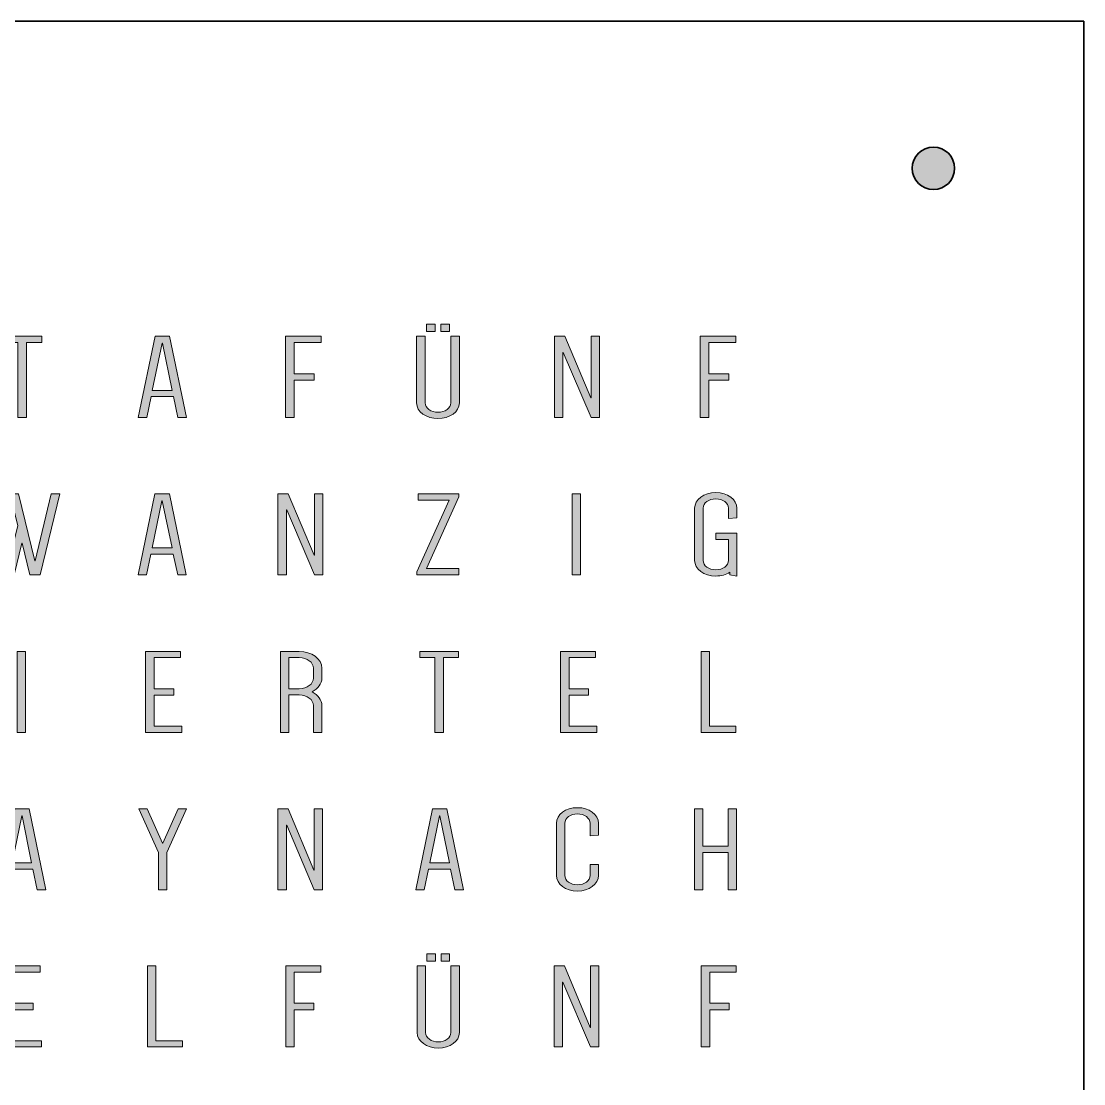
# Model space of a CAD drawing. Header units: inches. Extents: x 0.1 to 50.1, y -50.1 to -0.1.
# Drawn here: x 25.08 to 50.08, y -25.08 to -0.09 of the extents above; entities that cross this region are included whole.
import ezdxf

# ---------------------------------------------------------------- set-up
doc = ezdxf.new("R2010")
doc.units = ezdxf.units.IN
doc.header["$MEASUREMENT"] = 0
doc.layers.add('Ebene 1', color=7, linetype='Continuous')

# ---------------------------------------------------------------- blocks, each defined once
blk = doc.blocks.new('block 2')
at = {"layer": 'Ebene 1'}
h = blk.add_hatch(color=7, dxfattribs=at)
h.dxf.hatch_style = 2
edge = h.paths.add_edge_path()
edge.add_spline(control_points=[(35.388, -7.5), (35.388, -7.5), (35.388, -9.068), (35.388, -9.068), (35.388, -9.271), (35.164, -9.435), (34.886, -9.435), (34.608, -9.435), (34.384, -9.271), (34.384, -9.068), (34.384, -9.068), (34.384, -7.5), (34.384, -7.5), (34.384, -7.5), (34.584, -7.5), (34.584, -7.5), (34.584, -7.5), (34.584, -9.068), (34.584, -9.068), (34.584, -9.19), (34.72, -9.288), (34.886, -9.288), (35.052, -9.288), (35.187, -9.19), (35.187, -9.068), (35.187, -9.068), (35.187, -7.5), (35.187, -7.5), (35.187, -7.5), (35.388, -7.5), (35.388, -7.5)], knot_values=[0, 0, 0, 0, 1, 1, 1, 2, 2, 2, 3, 3, 3, 4, 4, 4, 5, 5, 5, 6, 6, 6, 7, 7, 7, 8, 8, 8, 9, 9, 9, 10, 10, 10, 10], degree=3, periodic=1)
h.paths.add_polyline_path([(34.816, -7.387), (34.615, -7.387), (34.615, -7.214), (34.816, -7.214)])
h.paths.add_polyline_path([(35.156, -7.387), (34.955, -7.387), (34.955, -7.214), (35.156, -7.214)])
h = blk.add_hatch(color=7, dxfattribs=at)
h.dxf.hatch_style = 2
h.paths.add_polyline_path([(25.564, -7.647), (25.204, -7.647), (25.204, -9.407), (25, -9.407), (25, -7.647), (24.637, -7.647), (24.637, -7.5), (25.564, -7.5)])
h = blk.add_hatch(color=7, dxfattribs=at)
h.dxf.hatch_style = 2
h.paths.add_polyline_path([(28.97, -9.407), (28.769, -9.407), (28.664, -8.918), (28.135, -8.918), (28.035, -9.407), (27.834, -9.407), (28.232, -7.5), (28.572, -7.5)])
h.paths.add_polyline_path([(28.166, -8.771), (28.634, -8.771), (28.406, -7.664), (28.398, -7.664)])
h = blk.add_hatch(color=7, dxfattribs=at)
h.dxf.hatch_style = 2
h.paths.add_polyline_path([(31.503, -7.647), (31.503, -8.379), (31.97, -8.379), (31.97, -8.528), (31.503, -8.528), (31.503, -9.407), (31.302, -9.407), (31.302, -7.5), (32.136, -7.5), (32.136, -7.647)])
h = blk.add_hatch(color=7, dxfattribs=at)
h.dxf.hatch_style = 2
h.paths.add_polyline_path([(37.624, -7.5), (37.867, -7.5), (38.481, -8.947), (38.489, -8.947), (38.489, -7.5), (38.689, -7.5), (38.689, -9.407), (38.489, -9.407), (37.832, -7.881), (37.824, -7.881), (37.824, -9.407), (37.624, -9.407)])
h = blk.add_hatch(color=7, dxfattribs=at)
h.dxf.hatch_style = 2
h.paths.add_polyline_path([(41.257, -7.647), (41.257, -8.379), (41.725, -8.379), (41.725, -8.528), (41.257, -8.528), (41.257, -9.407), (41.057, -9.407), (41.057, -7.5), (41.891, -7.5), (41.891, -7.647)])
at = {"layer": 'Ebene 1', "lineweight": 0}
for points in [[(34.816, -7.387), (34.615, -7.387), (34.615, -7.214), (34.816, -7.214), (34.816, -7.387)], [(35.156, -7.387), (34.955, -7.387), (34.955, -7.214), (35.156, -7.214), (35.156, -7.387)], [(25.564, -7.647), (25.204, -7.647), (25.204, -9.407), (25, -9.407), (25, -7.647), (24.637, -7.647), (24.637, -7.5), (25.564, -7.5), (25.564, -7.647)], [(28.97, -9.407), (28.769, -9.407), (28.664, -8.918), (28.135, -8.918), (28.035, -9.407), (27.834, -9.407), (28.232, -7.5), (28.572, -7.5), (28.97, -9.407)], [(28.166, -8.771), (28.634, -8.771), (28.406, -7.664), (28.398, -7.664), (28.166, -8.771)], [(31.503, -7.647), (31.503, -8.379), (31.97, -8.379), (31.97, -8.528), (31.503, -8.528), (31.503, -9.407), (31.302, -9.407), (31.302, -7.5), (32.136, -7.5), (32.136, -7.647), (31.503, -7.647)], [(37.624, -7.5), (37.867, -7.5), (38.481, -8.947), (38.489, -8.947), (38.489, -7.5), (38.689, -7.5), (38.689, -9.407), (38.489, -9.407), (37.832, -7.881), (37.824, -7.881), (37.824, -9.407), (37.624, -9.407), (37.624, -7.5)], [(41.257, -7.647), (41.257, -8.379), (41.725, -8.379), (41.725, -8.528), (41.257, -8.528), (41.257, -9.407), (41.057, -9.407), (41.057, -7.5), (41.891, -7.5), (41.891, -7.647), (41.257, -7.647)]]:
    blk.add_lwpolyline(points, dxfattribs=at)
blk.add_open_spline([(35.388, -7.5), (35.388, -7.5), (35.388, -9.068), (35.388, -9.068), (35.388, -9.271), (35.164, -9.435), (34.886, -9.435), (34.608, -9.435), (34.384, -9.271), (34.384, -9.068), (34.384, -9.068), (34.384, -7.5), (34.384, -7.5), (34.384, -7.5), (34.584, -7.5), (34.584, -7.5), (34.584, -7.5), (34.584, -9.068), (34.584, -9.068), (34.584, -9.19), (34.72, -9.288), (34.886, -9.288), (35.052, -9.288), (35.187, -9.19), (35.187, -9.068), (35.187, -9.068), (35.187, -7.5), (35.187, -7.5), (35.187, -7.5), (35.388, -7.5), (35.388, -7.5)], degree=3, knots=[0, 0, 0, 0, 1, 1, 1, 2, 2, 2, 3, 3, 3, 4, 4, 4, 5, 5, 5, 6, 6, 6, 7, 7, 7, 8, 8, 8, 9, 9, 9, 10, 10, 10, 10], dxfattribs=at)
blk = doc.blocks.new('block 3')
at = {"layer": 'Ebene 1'}
h = blk.add_hatch(color=7, dxfattribs=at)
h.dxf.hatch_style = 2
h.paths.add_polyline_path([(25.524, -13.111), (25.284, -13.111), (25.103, -12.362), (25.095, -12.362), (24.914, -13.111), (24.674, -13.111), (24.207, -11.204), (24.408, -11.204), (24.79, -12.781), (24.798, -12.781), (24.999, -11.95), (24.817, -11.204), (25.018, -11.204), (25.4, -12.781), (25.408, -12.781), (25.79, -11.204), (25.991, -11.204)])
h = blk.add_hatch(color=7, dxfattribs=at)
h.dxf.hatch_style = 2
h.paths.add_polyline_path([(28.965, -13.111), (28.764, -13.111), (28.66, -12.622), (28.131, -12.622), (28.03, -13.111), (27.829, -13.111), (28.227, -11.204), (28.567, -11.204)])
h.paths.add_polyline_path([(28.161, -12.476), (28.629, -12.476), (28.401, -11.368), (28.393, -11.368)])
h = blk.add_hatch(color=7, dxfattribs=at)
h.dxf.hatch_style = 2
h.paths.add_polyline_path([(31.122, -11.204), (31.363, -11.204), (31.972, -12.651), (31.98, -12.651), (31.98, -11.204), (32.179, -11.204), (32.179, -13.111), (31.98, -13.111), (31.329, -11.585), (31.321, -11.585), (31.321, -13.111), (31.122, -13.111)])
h = blk.add_hatch(color=7, dxfattribs=at)
h.dxf.hatch_style = 2
h.paths.add_polyline_path([(34.385, -13.038), (35.147, -11.351), (34.423, -11.351), (34.423, -11.204), (35.373, -11.204), (35.373, -11.277), (34.619, -12.964), (35.373, -12.964), (35.373, -13.111), (34.385, -13.111)])
h = blk.add_hatch(color=7, dxfattribs=at)
h.dxf.hatch_style = 2
h.paths.add_polyline_path([(38.043, -13.111), (38.043, -11.204), (38.242, -11.204), (38.242, -13.111)])
h = blk.add_hatch(color=7, dxfattribs=at)
h.dxf.hatch_style = 2
edge = h.paths.add_edge_path()
edge.add_spline(control_points=[(41.421, -12.134), (41.421, -12.134), (41.919, -12.134), (41.919, -12.134), (41.919, -12.134), (41.919, -13.139), (41.919, -13.139), (41.919, -13.139), (41.751, -13.114), (41.751, -13.114), (41.751, -13.114), (41.751, -13.049), (41.751, -13.049), (41.662, -13.106), (41.548, -13.139), (41.421, -13.139), (41.145, -13.139), (40.923, -12.976), (40.923, -12.772), (40.923, -12.772), (40.923, -11.543), (40.923, -11.543), (40.923, -11.34), (41.145, -11.176), (41.421, -11.176), (41.697, -11.176), (41.919, -11.34), (41.919, -11.543), (41.919, -11.543), (41.919, -11.769), (41.919, -11.769), (41.919, -11.769), (41.72, -11.786), (41.72, -11.786), (41.72, -11.786), (41.72, -11.543), (41.72, -11.543), (41.72, -11.422), (41.586, -11.323), (41.421, -11.323), (41.256, -11.323), (41.122, -11.422), (41.122, -11.543), (41.122, -11.543), (41.122, -12.772), (41.122, -12.772), (41.122, -12.894), (41.256, -12.993), (41.421, -12.993), (41.586, -12.993), (41.72, -12.894), (41.72, -12.772), (41.72, -12.772), (41.72, -12.281), (41.72, -12.281), (41.72, -12.281), (41.421, -12.281), (41.421, -12.281), (41.421, -12.281), (41.421, -12.134), (41.421, -12.134)], knot_values=[0, 0, 0, 0, 1, 1, 1, 2, 2, 2, 3, 3, 3, 4, 4, 4, 5, 5, 5, 6, 6, 6, 7, 7, 7, 8, 8, 8, 9, 9, 9, 10, 10, 10, 11, 11, 11, 12, 12, 12, 13, 13, 13, 14, 14, 14, 15, 15, 15, 16, 16, 16, 17, 17, 17, 18, 18, 18, 19, 19, 19, 20, 20, 20, 20], degree=3, periodic=1)
at = {"layer": 'Ebene 1', "lineweight": 0}
for points in [[(25.524, -13.111), (25.284, -13.111), (25.103, -12.362), (25.095, -12.362), (24.914, -13.111), (24.674, -13.111), (24.207, -11.204), (24.408, -11.204), (24.79, -12.781), (24.798, -12.781), (24.999, -11.95), (24.817, -11.204), (25.018, -11.204), (25.4, -12.781), (25.408, -12.781), (25.79, -11.204), (25.991, -11.204), (25.524, -13.111)], [(28.965, -13.111), (28.764, -13.111), (28.66, -12.622), (28.131, -12.622), (28.03, -13.111), (27.829, -13.111), (28.227, -11.204), (28.567, -11.204), (28.965, -13.111)], [(31.122, -11.204), (31.363, -11.204), (31.972, -12.651), (31.98, -12.651), (31.98, -11.204), (32.179, -11.204), (32.179, -13.111), (31.98, -13.111), (31.329, -11.585), (31.321, -11.585), (31.321, -13.111), (31.122, -13.111), (31.122, -11.204)], [(34.385, -13.038), (35.147, -11.351), (34.423, -11.351), (34.423, -11.204), (35.373, -11.204), (35.373, -11.277), (34.619, -12.964), (35.373, -12.964), (35.373, -13.111), (34.385, -13.111), (34.385, -13.038)], [(38.043, -13.111), (38.043, -11.204), (38.242, -11.204), (38.242, -13.111), (38.043, -13.111)], [(28.161, -12.476), (28.629, -12.476), (28.401, -11.368), (28.393, -11.368), (28.161, -12.476)]]:
    blk.add_lwpolyline(points, dxfattribs=at)
blk.add_open_spline([(41.421, -12.134), (41.421, -12.134), (41.919, -12.134), (41.919, -12.134), (41.919, -12.134), (41.919, -13.139), (41.919, -13.139), (41.919, -13.139), (41.751, -13.114), (41.751, -13.114), (41.751, -13.114), (41.751, -13.049), (41.751, -13.049), (41.662, -13.106), (41.548, -13.139), (41.421, -13.139), (41.145, -13.139), (40.923, -12.976), (40.923, -12.772), (40.923, -12.772), (40.923, -11.543), (40.923, -11.543), (40.923, -11.34), (41.145, -11.176), (41.421, -11.176), (41.697, -11.176), (41.919, -11.34), (41.919, -11.543), (41.919, -11.543), (41.919, -11.769), (41.919, -11.769), (41.919, -11.769), (41.72, -11.786), (41.72, -11.786), (41.72, -11.786), (41.72, -11.543), (41.72, -11.543), (41.72, -11.422), (41.586, -11.323), (41.421, -11.323), (41.256, -11.323), (41.122, -11.422), (41.122, -11.543), (41.122, -11.543), (41.122, -12.772), (41.122, -12.772), (41.122, -12.894), (41.256, -12.993), (41.421, -12.993), (41.586, -12.993), (41.72, -12.894), (41.72, -12.772), (41.72, -12.772), (41.72, -12.281), (41.72, -12.281), (41.72, -12.281), (41.421, -12.281), (41.421, -12.281), (41.421, -12.281), (41.421, -12.134), (41.421, -12.134)], degree=3, knots=[0, 0, 0, 0, 1, 1, 1, 2, 2, 2, 3, 3, 3, 4, 4, 4, 5, 5, 5, 6, 6, 6, 7, 7, 7, 8, 8, 8, 9, 9, 9, 10, 10, 10, 11, 11, 11, 12, 12, 12, 13, 13, 13, 14, 14, 14, 15, 15, 15, 16, 16, 16, 17, 17, 17, 18, 18, 18, 19, 19, 19, 20, 20, 20, 20], dxfattribs=at)
blk = doc.blocks.new('block 4')
at = {"layer": 'Ebene 1'}
h = blk.add_hatch(color=7, dxfattribs=at)
h.dxf.hatch_style = 2
h.paths.add_polyline_path([(24.984, -16.817), (24.984, -14.912), (25.182, -14.912), (25.182, -16.817)])
h = blk.add_hatch(color=7, dxfattribs=at)
h.dxf.hatch_style = 2
h.paths.add_polyline_path([(28.207, -15.058), (28.207, -15.789), (28.668, -15.789), (28.668, -15.939), (28.207, -15.939), (28.207, -16.67), (28.862, -16.67), (28.862, -16.817), (28.009, -16.817), (28.009, -14.912), (28.832, -14.912), (28.832, -15.058)])
h = blk.add_hatch(color=7, dxfattribs=at)
h.dxf.hatch_style = 2
edge = h.paths.add_edge_path()
edge.add_spline(control_points=[(32.154, -16.817), (32.154, -16.817), (31.956, -16.817), (31.956, -16.817), (31.956, -16.817), (31.956, -16.184), (31.956, -16.184), (31.956, -16.046), (31.807, -15.936), (31.62, -15.936), (31.62, -15.936), (31.38, -15.936), (31.38, -15.936), (31.38, -15.936), (31.38, -16.817), (31.38, -16.817), (31.38, -16.817), (31.182, -16.817), (31.182, -16.817), (31.182, -16.817), (31.182, -14.912), (31.182, -14.912), (31.182, -14.912), (31.62, -14.912), (31.62, -14.912), (31.914, -14.912), (32.154, -15.089), (32.154, -15.307), (32.154, -15.307), (32.154, -15.541), (32.154, -15.541), (32.154, -15.674), (32.062, -15.792), (31.929, -15.863), (32.062, -15.936), (32.154, -16.052), (32.154, -16.184), (32.154, -16.184), (32.154, -16.817), (32.154, -16.817)], knot_values=[0, 0, 0, 0, 1, 1, 1, 2, 2, 2, 3, 3, 3, 4, 4, 4, 5, 5, 5, 6, 6, 6, 7, 7, 7, 8, 8, 8, 9, 9, 9, 10, 10, 10, 11, 11, 11, 12, 12, 12, 13, 13, 13, 13], degree=3, periodic=1)
edge = h.paths.add_edge_path()
edge.add_spline(control_points=[(31.62, -15.789), (31.807, -15.789), (31.956, -15.679), (31.956, -15.541), (31.956, -15.541), (31.956, -15.307), (31.956, -15.307), (31.956, -15.168), (31.807, -15.058), (31.62, -15.058), (31.62, -15.058), (31.38, -15.058), (31.38, -15.058), (31.38, -15.058), (31.38, -15.789), (31.38, -15.789), (31.38, -15.789), (31.62, -15.789), (31.62, -15.789)], knot_values=[0, 0, 0, 0, 1, 1, 1, 2, 2, 2, 3, 3, 3, 4, 4, 4, 5, 5, 5, 6, 6, 6, 6], degree=3, periodic=1)
h = blk.add_hatch(color=7, dxfattribs=at)
h.dxf.hatch_style = 2
h.paths.add_polyline_path([(35.369, -15.058), (35.015, -15.058), (35.015, -16.817), (34.813, -16.817), (34.813, -15.058), (34.455, -15.058), (34.455, -14.912), (35.369, -14.912)])
h = blk.add_hatch(color=7, dxfattribs=at)
h.dxf.hatch_style = 2
h.paths.add_polyline_path([(37.968, -15.058), (37.968, -15.789), (38.429, -15.789), (38.429, -15.939), (37.968, -15.939), (37.968, -16.67), (38.623, -16.67), (38.623, -16.817), (37.77, -16.817), (37.77, -14.912), (38.593, -14.912), (38.593, -15.058)])
h = blk.add_hatch(color=7, dxfattribs=at)
h.dxf.hatch_style = 2
h.paths.add_polyline_path([(41.896, -16.67), (41.896, -16.817), (41.076, -16.817), (41.076, -14.912), (41.275, -14.912), (41.275, -16.67)])
at = {"layer": 'Ebene 1', "lineweight": 0}
for points in [[(24.984, -16.817), (24.984, -14.912), (25.182, -14.912), (25.182, -16.817), (24.984, -16.817)], [(28.207, -15.058), (28.207, -15.789), (28.668, -15.789), (28.668, -15.939), (28.207, -15.939), (28.207, -16.67), (28.862, -16.67), (28.862, -16.817), (28.009, -16.817), (28.009, -14.912), (28.832, -14.912), (28.832, -15.058), (28.207, -15.058)], [(35.369, -15.058), (35.015, -15.058), (35.015, -16.817), (34.813, -16.817), (34.813, -15.058), (34.455, -15.058), (34.455, -14.912), (35.369, -14.912), (35.369, -15.058)], [(37.968, -15.058), (37.968, -15.789), (38.429, -15.789), (38.429, -15.939), (37.968, -15.939), (37.968, -16.67), (38.623, -16.67), (38.623, -16.817), (37.77, -16.817), (37.77, -14.912), (38.593, -14.912), (38.593, -15.058), (37.968, -15.058)], [(41.896, -16.67), (41.896, -16.817), (41.076, -16.817), (41.076, -14.912), (41.275, -14.912), (41.275, -16.67), (41.896, -16.67)]]:
    blk.add_lwpolyline(points, dxfattribs=at)
for points, knots in [([(32.154, -16.817), (32.154, -16.817), (31.956, -16.817), (31.956, -16.817), (31.956, -16.817), (31.956, -16.184), (31.956, -16.184), (31.956, -16.046), (31.807, -15.936), (31.62, -15.936), (31.62, -15.936), (31.38, -15.936), (31.38, -15.936), (31.38, -15.936), (31.38, -16.817), (31.38, -16.817), (31.38, -16.817), (31.182, -16.817), (31.182, -16.817), (31.182, -16.817), (31.182, -14.912), (31.182, -14.912), (31.182, -14.912), (31.62, -14.912), (31.62, -14.912), (31.914, -14.912), (32.154, -15.089), (32.154, -15.307), (32.154, -15.307), (32.154, -15.541), (32.154, -15.541), (32.154, -15.674), (32.062, -15.792), (31.929, -15.863), (32.062, -15.936), (32.154, -16.052), (32.154, -16.184), (32.154, -16.184), (32.154, -16.817), (32.154, -16.817)], [0, 0, 0, 0, 1, 1, 1, 2, 2, 2, 3, 3, 3, 4, 4, 4, 5, 5, 5, 6, 6, 6, 7, 7, 7, 8, 8, 8, 9, 9, 9, 10, 10, 10, 11, 11, 11, 12, 12, 12, 13, 13, 13, 13]), ([(31.62, -15.789), (31.807, -15.789), (31.956, -15.679), (31.956, -15.541), (31.956, -15.541), (31.956, -15.307), (31.956, -15.307), (31.956, -15.168), (31.807, -15.058), (31.62, -15.058), (31.62, -15.058), (31.38, -15.058), (31.38, -15.058), (31.38, -15.058), (31.38, -15.789), (31.38, -15.789), (31.38, -15.789), (31.62, -15.789), (31.62, -15.789)], [0, 0, 0, 0, 1, 1, 1, 2, 2, 2, 3, 3, 3, 4, 4, 4, 5, 5, 5, 6, 6, 6, 6])]:
    blk.add_open_spline(points, degree=3, knots=knots, dxfattribs=at)
blk = doc.blocks.new('block 5')
at = {"layer": 'Ebene 1'}
h = blk.add_hatch(color=7, dxfattribs=at)
h.dxf.hatch_style = 2
h.paths.add_polyline_path([(25.658, -20.521), (25.46, -20.521), (25.357, -20.033), (24.835, -20.033), (24.736, -20.521), (24.538, -20.521), (24.931, -18.616), (25.266, -18.616)])
h.paths.add_polyline_path([(24.866, -19.886), (25.327, -19.886), (25.102, -18.78), (25.095, -18.78)])
h = blk.add_hatch(color=7, dxfattribs=at)
h.dxf.hatch_style = 2
h.paths.add_polyline_path([(27.849, -18.616), (28.047, -18.616), (28.405, -19.42), (28.413, -19.42), (28.771, -18.616), (28.969, -18.616), (28.508, -19.646), (28.508, -20.521), (28.31, -20.521), (28.31, -19.646)])
h = blk.add_hatch(color=7, dxfattribs=at)
h.dxf.hatch_style = 2
h.paths.add_polyline_path([(31.122, -18.616), (31.362, -18.616), (31.968, -20.061), (31.975, -20.061), (31.975, -18.616), (32.173, -18.616), (32.173, -20.521), (31.975, -20.521), (31.327, -18.997), (31.32, -18.997), (31.32, -20.521), (31.122, -20.521)])
h = blk.add_hatch(color=7, dxfattribs=at)
h.dxf.hatch_style = 2
h.paths.add_polyline_path([(35.484, -20.521), (35.286, -20.521), (35.183, -20.033), (34.661, -20.033), (34.562, -20.521), (34.364, -20.521), (34.756, -18.616), (35.092, -18.616)])
h.paths.add_polyline_path([(34.692, -19.886), (35.153, -19.886), (34.928, -18.78), (34.92, -18.78)])
h = blk.add_hatch(color=7, dxfattribs=at)
h.dxf.hatch_style = 2
edge = h.paths.add_edge_path()
edge.add_spline(control_points=[(38.463, -19.254), (38.463, -19.254), (38.463, -18.955), (38.463, -18.955), (38.463, -18.833), (38.33, -18.734), (38.166, -18.734), (38.002, -18.734), (37.869, -18.833), (37.869, -18.955), (37.869, -18.955), (37.869, -20.182), (37.869, -20.182), (37.869, -20.304), (38.002, -20.402), (38.166, -20.402), (38.33, -20.402), (38.463, -20.304), (38.463, -20.182), (38.463, -20.182), (38.463, -19.923), (38.463, -19.923), (38.463, -19.923), (38.661, -19.923), (38.661, -19.923), (38.661, -19.923), (38.661, -20.182), (38.661, -20.182), (38.661, -20.385), (38.44, -20.549), (38.166, -20.549), (37.892, -20.549), (37.671, -20.385), (37.671, -20.182), (37.671, -20.182), (37.671, -18.955), (37.671, -18.955), (37.671, -18.751), (37.892, -18.588), (38.166, -18.588), (38.44, -18.588), (38.661, -18.751), (38.661, -18.955), (38.661, -18.955), (38.661, -19.237), (38.661, -19.237), (38.661, -19.237), (38.463, -19.254), (38.463, -19.254)], knot_values=[0, 0, 0, 0, 1, 1, 1, 2, 2, 2, 3, 3, 3, 4, 4, 4, 5, 5, 5, 6, 6, 6, 7, 7, 7, 8, 8, 8, 9, 9, 9, 10, 10, 10, 11, 11, 11, 12, 12, 12, 13, 13, 13, 14, 14, 14, 15, 15, 15, 16, 16, 16, 16], degree=3, periodic=1)
h = blk.add_hatch(color=7, dxfattribs=at)
h.dxf.hatch_style = 2
h.paths.add_polyline_path([(41.907, -18.616), (41.907, -20.521), (41.709, -20.521), (41.709, -19.64), (41.115, -19.64), (41.115, -20.521), (40.917, -20.521), (40.917, -18.616), (41.115, -18.616), (41.115, -19.494), (41.709, -19.494), (41.709, -18.616)])
at = {"layer": 'Ebene 1', "lineweight": 0}
for points in [[(25.658, -20.521), (25.46, -20.521), (25.357, -20.033), (24.835, -20.033), (24.736, -20.521), (24.538, -20.521), (24.931, -18.616), (25.266, -18.616), (25.658, -20.521)], [(27.849, -18.616), (28.047, -18.616), (28.405, -19.42), (28.413, -19.42), (28.771, -18.616), (28.969, -18.616), (28.508, -19.646), (28.508, -20.521), (28.31, -20.521), (28.31, -19.646), (27.849, -18.616)], [(31.122, -18.616), (31.362, -18.616), (31.968, -20.061), (31.975, -20.061), (31.975, -18.616), (32.173, -18.616), (32.173, -20.521), (31.975, -20.521), (31.327, -18.997), (31.32, -18.997), (31.32, -20.521), (31.122, -20.521), (31.122, -18.616)], [(35.484, -20.521), (35.286, -20.521), (35.183, -20.033), (34.661, -20.033), (34.562, -20.521), (34.364, -20.521), (34.756, -18.616), (35.092, -18.616), (35.484, -20.521)], [(41.907, -18.616), (41.907, -20.521), (41.709, -20.521), (41.709, -19.64), (41.115, -19.64), (41.115, -20.521), (40.917, -20.521), (40.917, -18.616), (41.115, -18.616), (41.115, -19.494), (41.709, -19.494), (41.709, -18.616), (41.907, -18.616)], [(24.866, -19.886), (25.327, -19.886), (25.102, -18.78), (25.095, -18.78), (24.866, -19.886)], [(34.692, -19.886), (35.153, -19.886), (34.928, -18.78), (34.92, -18.78), (34.692, -19.886)]]:
    blk.add_lwpolyline(points, dxfattribs=at)
blk.add_open_spline([(38.463, -19.254), (38.463, -19.254), (38.463, -18.955), (38.463, -18.955), (38.463, -18.833), (38.33, -18.734), (38.166, -18.734), (38.002, -18.734), (37.869, -18.833), (37.869, -18.955), (37.869, -18.955), (37.869, -20.182), (37.869, -20.182), (37.869, -20.304), (38.002, -20.402), (38.166, -20.402), (38.33, -20.402), (38.463, -20.304), (38.463, -20.182), (38.463, -20.182), (38.463, -19.923), (38.463, -19.923), (38.463, -19.923), (38.661, -19.923), (38.661, -19.923), (38.661, -19.923), (38.661, -20.182), (38.661, -20.182), (38.661, -20.385), (38.44, -20.549), (38.166, -20.549), (37.892, -20.549), (37.671, -20.385), (37.671, -20.182), (37.671, -20.182), (37.671, -18.955), (37.671, -18.955), (37.671, -18.751), (37.892, -18.588), (38.166, -18.588), (38.44, -18.588), (38.661, -18.751), (38.661, -18.955), (38.661, -18.955), (38.661, -19.237), (38.661, -19.237), (38.661, -19.237), (38.463, -19.254), (38.463, -19.254)], degree=3, knots=[0, 0, 0, 0, 1, 1, 1, 2, 2, 2, 3, 3, 3, 4, 4, 4, 5, 5, 5, 6, 6, 6, 7, 7, 7, 8, 8, 8, 9, 9, 9, 10, 10, 10, 11, 11, 11, 12, 12, 12, 13, 13, 13, 14, 14, 14, 15, 15, 15, 16, 16, 16, 16], dxfattribs=at)
blk = doc.blocks.new('block 6')
at = {"layer": 'Ebene 1'}
h = blk.add_hatch(color=7, dxfattribs=at)
h.dxf.hatch_style = 2
edge = h.paths.add_edge_path()
edge.add_spline(control_points=[(35.388, -22.312), (35.388, -22.312), (35.388, -23.879), (35.388, -23.879), (35.388, -24.082), (35.167, -24.246), (34.892, -24.246), (34.618, -24.246), (34.397, -24.082), (34.397, -23.879), (34.397, -23.879), (34.397, -22.312), (34.397, -22.312), (34.397, -22.312), (34.595, -22.312), (34.595, -22.312), (34.595, -22.312), (34.595, -23.879), (34.595, -23.879), (34.595, -24), (34.729, -24.099), (34.892, -24.099), (35.056, -24.099), (35.19, -24), (35.19, -23.879), (35.19, -23.879), (35.19, -22.312), (35.19, -22.312), (35.19, -22.312), (35.388, -22.312), (35.388, -22.312)], knot_values=[0, 0, 0, 0, 1, 1, 1, 2, 2, 2, 3, 3, 3, 4, 4, 4, 5, 5, 5, 6, 6, 6, 7, 7, 7, 8, 8, 8, 9, 9, 9, 10, 10, 10, 10], degree=3, periodic=1)
h.paths.add_polyline_path([(34.824, -22.199), (34.626, -22.199), (34.626, -22.027), (34.824, -22.027)])
h.paths.add_polyline_path([(35.159, -22.199), (34.961, -22.199), (34.961, -22.027), (35.159, -22.027)])
h = blk.add_hatch(color=7, dxfattribs=at)
h.dxf.hatch_style = 2
h.paths.add_polyline_path([(24.903, -22.459), (24.903, -23.19), (25.364, -23.19), (25.364, -23.34), (24.903, -23.34), (24.903, -24.071), (25.558, -24.071), (25.558, -24.217), (24.705, -24.217), (24.705, -22.312), (25.528, -22.312), (25.528, -22.459)])
h = blk.add_hatch(color=7, dxfattribs=at)
h.dxf.hatch_style = 2
h.paths.add_polyline_path([(28.873, -24.071), (28.873, -24.217), (28.054, -24.217), (28.054, -22.312), (28.252, -22.312), (28.252, -24.071)])
h = blk.add_hatch(color=7, dxfattribs=at)
h.dxf.hatch_style = 2
h.paths.add_polyline_path([(31.505, -22.459), (31.505, -23.19), (31.966, -23.19), (31.966, -23.34), (31.505, -23.34), (31.505, -24.217), (31.307, -24.217), (31.307, -22.312), (32.13, -22.312), (32.13, -22.459)])
h = blk.add_hatch(color=7, dxfattribs=at)
h.dxf.hatch_style = 2
h.paths.add_polyline_path([(37.62, -22.312), (37.86, -22.312), (38.466, -23.757), (38.474, -23.757), (38.474, -22.312), (38.672, -22.312), (38.672, -24.217), (38.474, -24.217), (37.826, -22.693), (37.818, -22.693), (37.818, -24.217), (37.62, -24.217)])
h = blk.add_hatch(color=7, dxfattribs=at)
h.dxf.hatch_style = 2
h.paths.add_polyline_path([(41.278, -22.459), (41.278, -23.19), (41.739, -23.19), (41.739, -23.34), (41.278, -23.34), (41.278, -24.217), (41.079, -24.217), (41.079, -22.312), (41.902, -22.312), (41.902, -22.459)])
at = {"layer": 'Ebene 1', "lineweight": 0}
for points in [[(34.824, -22.199), (34.626, -22.199), (34.626, -22.027), (34.824, -22.027), (34.824, -22.199)], [(35.159, -22.199), (34.961, -22.199), (34.961, -22.027), (35.159, -22.027), (35.159, -22.199)], [(24.903, -22.459), (24.903, -23.19), (25.364, -23.19), (25.364, -23.34), (24.903, -23.34), (24.903, -24.071), (25.558, -24.071), (25.558, -24.217), (24.705, -24.217), (24.705, -22.312), (25.528, -22.312), (25.528, -22.459), (24.903, -22.459)], [(28.873, -24.071), (28.873, -24.217), (28.054, -24.217), (28.054, -22.312), (28.252, -22.312), (28.252, -24.071), (28.873, -24.071)], [(31.505, -22.459), (31.505, -23.19), (31.966, -23.19), (31.966, -23.34), (31.505, -23.34), (31.505, -24.217), (31.307, -24.217), (31.307, -22.312), (32.13, -22.312), (32.13, -22.459), (31.505, -22.459)], [(37.62, -22.312), (37.86, -22.312), (38.466, -23.757), (38.474, -23.757), (38.474, -22.312), (38.672, -22.312), (38.672, -24.217), (38.474, -24.217), (37.826, -22.693), (37.818, -22.693), (37.818, -24.217), (37.62, -24.217), (37.62, -22.312)], [(41.278, -22.459), (41.278, -23.19), (41.739, -23.19), (41.739, -23.34), (41.278, -23.34), (41.278, -24.217), (41.079, -24.217), (41.079, -22.312), (41.902, -22.312), (41.902, -22.459), (41.278, -22.459)]]:
    blk.add_lwpolyline(points, dxfattribs=at)
blk.add_open_spline([(35.388, -22.312), (35.388, -22.312), (35.388, -23.879), (35.388, -23.879), (35.388, -24.082), (35.167, -24.246), (34.892, -24.246), (34.618, -24.246), (34.397, -24.082), (34.397, -23.879), (34.397, -23.879), (34.397, -22.312), (34.397, -22.312), (34.397, -22.312), (34.595, -22.312), (34.595, -22.312), (34.595, -22.312), (34.595, -23.879), (34.595, -23.879), (34.595, -24), (34.729, -24.099), (34.892, -24.099), (35.056, -24.099), (35.19, -24), (35.19, -23.879), (35.19, -23.879), (35.19, -22.312), (35.19, -22.312), (35.19, -22.312), (35.388, -22.312), (35.388, -22.312)], degree=3, knots=[0, 0, 0, 0, 1, 1, 1, 2, 2, 2, 3, 3, 3, 4, 4, 4, 5, 5, 5, 6, 6, 6, 7, 7, 7, 8, 8, 8, 9, 9, 9, 10, 10, 10, 10], dxfattribs=at)

msp = doc.modelspace()

# ---------------------------------------------------------------- hatches: boundary and pattern name
at = {"layer": 'Ebene 1'}
h = msp.add_hatch(color=7, dxfattribs=at)
h.dxf.hatch_style = 2
edge = h.paths.add_edge_path()
edge.add_spline(control_points=[(47.04, -3.548), (47.04, -3.824), (46.816, -4.048), (46.54, -4.048), (46.264, -4.048), (46.04, -3.824), (46.04, -3.548), (46.04, -3.272), (46.264, -3.048), (46.54, -3.048), (46.816, -3.048), (47.04, -3.272), (47.04, -3.548)], knot_values=[0, 0, 0, 0, 1, 1, 1, 2, 2, 2, 3, 3, 3, 4, 4, 4, 4], degree=3, periodic=1)

# ---------------------------------------------------------------- linework, layer by layer
at = {"layer": 'Ebene 1', "color": 7, "lineweight": 35}
msp.add_lwpolyline([(50.077, -50.077), (0.088, -50.077), (0.088, -0.088), (50.077, -0.088), (50.077, -50.077)], dxfattribs=at)
msp.add_open_spline([(47.04, -3.548), (47.04, -3.824), (46.816, -4.048), (46.54, -4.048), (46.264, -4.048), (46.04, -3.824), (46.04, -3.548), (46.04, -3.272), (46.264, -3.048), (46.54, -3.048), (46.816, -3.048), (47.04, -3.272), (47.04, -3.548)], degree=3, knots=[0, 0, 0, 0, 1, 1, 1, 2, 2, 2, 3, 3, 3, 4, 4, 4, 4], dxfattribs=at)

# ---------------------------------------------------------------- block references
at = {"layer": 'Ebene 1'}
for name in ['block 2', 'block 3', 'block 4', 'block 5', 'block 6']:
    msp.add_blockref(name, (0, 0), dxfattribs=at)

doc.saveas('drawing.dxf')
